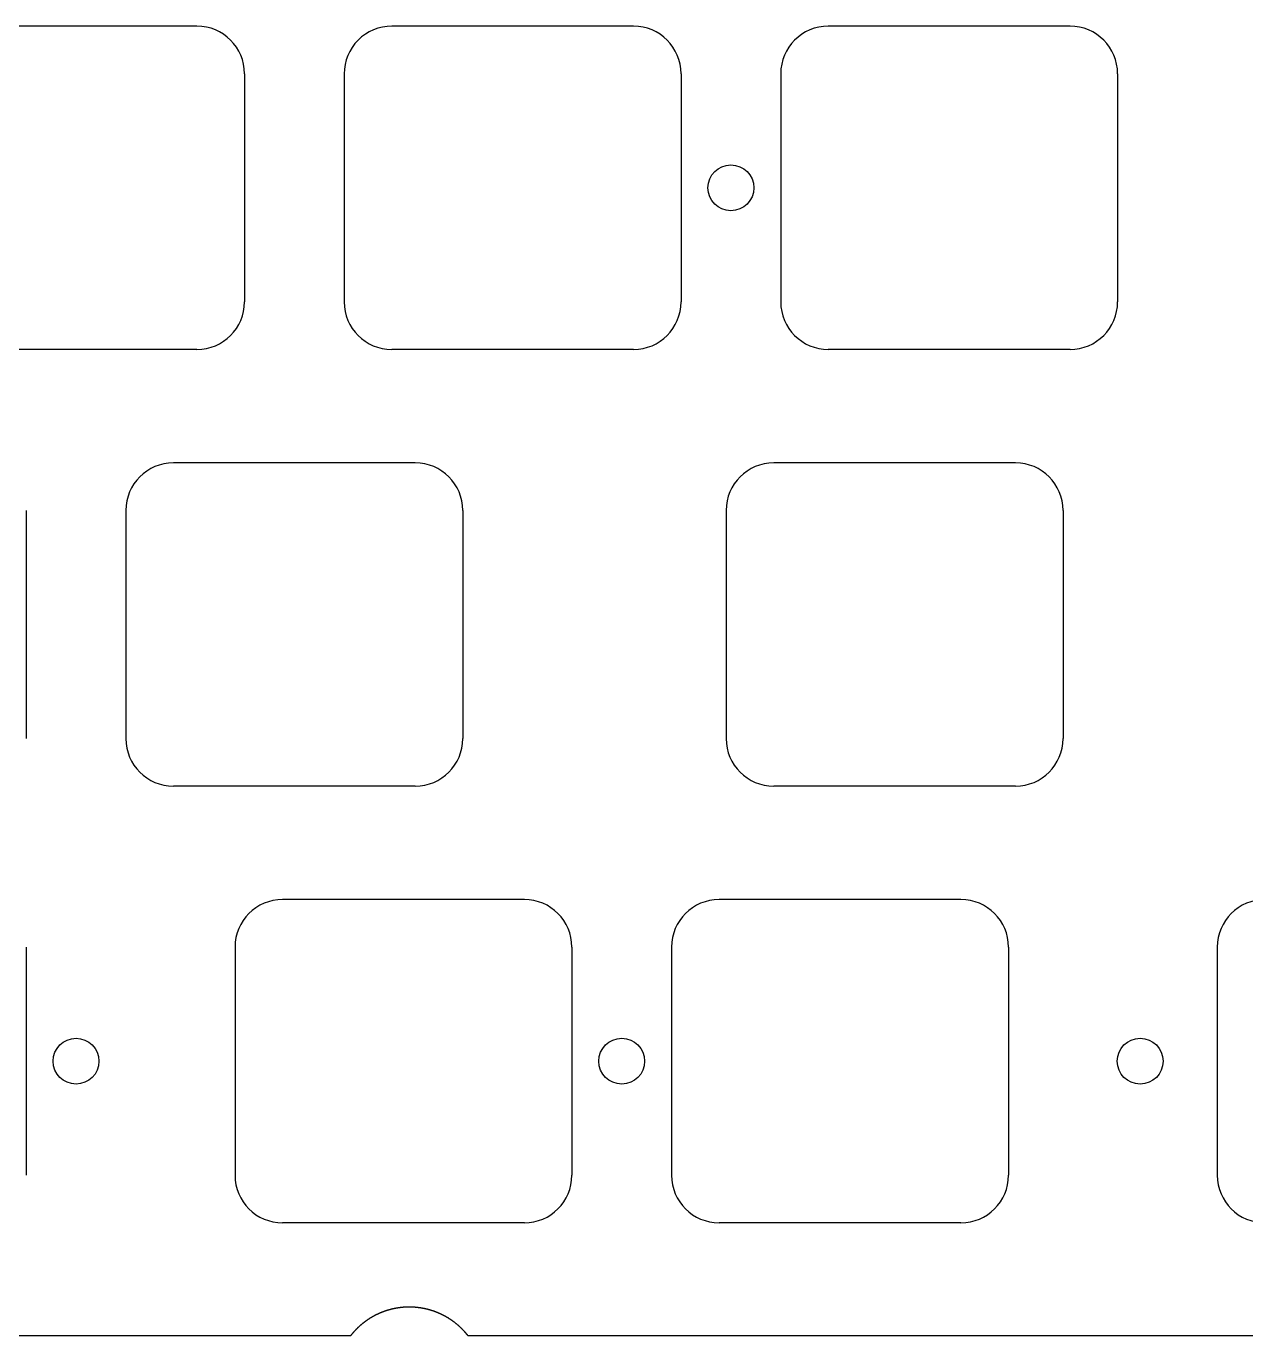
# Model space of a CAD drawing. Header units: millimetres. Extents: x -11 to 340, y -118 to 18.
# Drawn here: x 202.6 to 255.8, y -112 to -54.9 of the extents above; entities that cross this region are included whole.
import ezdxf

# ---------------------------------------------------------------- set-up
doc = ezdxf.new("R2010")
doc.units = ezdxf.units.MM
doc.header["$MEASUREMENT"] = 0
doc.layers.add('BLACK', color=7, linetype='CONTINUOUS')

msp = doc.modelspace()

# ---------------------------------------------------------------- linework, layer by layer
at = {"layer": 'BLACK', "linetype": 'Continuous'}
for p, q in [((210.0625, -54.8625), (199.512501, -54.8625)), ((218.562501, -54.862502), (218.562501, -54.8625)), ((229.1125, -54.8625), (218.562501, -54.8625)), ((248.1625, -54.8625), (237.612499, -54.8625)), ((212.137501, -56.9375), (212.137501, -66.8875)), ((216.487501, -56.9375), (216.487501, -66.8875)), ((231.187501, -56.9375), (231.187501, -66.8875)), ((235.5375, -56.9375), (235.5375, -66.887501)), ((250.2375, -56.9375), (250.2375, -66.8875)), ((210.062501, -68.9625), (199.5125, -68.9625)), ((210.062501, -68.962501), (210.062501, -68.9625)), ((229.112501, -68.9625), (218.5625, -68.9625)), ((229.112501, -68.962501), (229.112501, -68.9625)), ((248.1625, -68.9625), (237.6125, -68.9625)), ((219.5875, -73.9125), (209.0375, -73.9125)), ((245.78125, -73.9125), (235.231249, -73.9125)), ((202.6125, -75.9875), (202.6125, -85.9375)), ((202.612502, -75.9875), (202.6125, -75.9875)), ((206.9625, -75.9875), (206.9625, -85.9375)), ((221.6625, -75.9875), (221.6625, -85.9375)), ((221.662502, -75.9875), (221.6625, -75.9875)), ((233.15625, -75.9875), (233.15625, -85.937501)), ((247.85625, -75.9875), (247.85625, -85.9375)), ((219.5875, -88.0125), (209.0375, -88.0125)), ((245.78125, -88.0125), (235.23125, -88.0125)), ((224.35, -92.9625), (213.799999, -92.9625)), ((243.4, -92.9625), (232.849999, -92.9625)), ((202.6125, -95.0375), (202.6125, -104.9875)), ((211.725, -95.0375), (211.725, -104.987501)), ((226.425, -95.0375), (226.425, -104.9875)), ((230.775, -95.0375), (230.775, -104.987501)), ((245.475, -95.0375), (245.475, -104.9875)), ((254.5875, -95.0375), (254.5875, -104.987501)), ((224.35, -107.0625), (213.8, -107.0625)), ((243.4, -107.0625), (232.85, -107.0625)), ((218.557766, -110.832187), (218.549954, -110.834103)), ((218.565581, -110.830292), (218.557766, -110.832187)), ((218.573403, -110.828416), (218.565581, -110.830292)), ((218.581228, -110.826559), (218.573403, -110.828416)), ((218.58906, -110.824721), (218.581228, -110.826559)), ((218.596895, -110.822903), (218.58906, -110.824721)), ((218.604737, -110.821104), (218.596895, -110.822903)), ((218.612582, -110.819325), (218.604737, -110.821104)), ((218.620433, -110.817565), (218.612582, -110.819325)), ((218.628287, -110.815825), (218.620433, -110.817565)), ((218.636148, -110.814104), (218.628287, -110.815825)), ((218.644011, -110.812403), (218.636148, -110.814104)), ((218.651881, -110.81072), (218.644011, -110.812403)), ((218.659754, -110.809058), (218.651881, -110.81072)), ((218.667633, -110.807415), (218.659754, -110.809058)), ((218.675515, -110.805792), (218.667633, -110.807415)), ((218.683403, -110.804187), (218.675515, -110.805792)), ((218.691293, -110.802603), (218.683403, -110.804187)), ((218.69919, -110.801038), (218.691293, -110.802603)), ((218.707089, -110.799493), (218.69919, -110.801038)), ((218.714994, -110.797967), (218.707089, -110.799493)), ((218.722902, -110.796461), (218.714994, -110.797967)), ((218.730815, -110.794974), (218.722902, -110.796461)), ((218.738731, -110.793507), (218.730815, -110.794974)), ((218.746653, -110.792059), (218.738731, -110.793507)), ((218.754577, -110.790632), (218.746653, -110.792059)), ((218.762506, -110.789223), (218.754577, -110.790632)), ((218.770438, -110.787835), (218.762506, -110.789223)), ((218.778375, -110.786466), (218.770438, -110.787835)), ((218.786315, -110.785117), (218.778375, -110.786466)), ((218.794259, -110.783787), (218.786315, -110.785117)), ((218.802206, -110.782477), (218.794259, -110.783787)), ((218.810158, -110.781186), (218.802206, -110.782477)), ((218.818113, -110.779916), (218.810158, -110.781186)), ((218.826072, -110.778665), (218.818113, -110.779916)), ((218.834033, -110.777434), (218.826072, -110.778665)), ((218.841999, -110.776222), (218.834033, -110.777434)), ((218.849968, -110.77503), (218.841999, -110.776222)), ((218.857941, -110.773858), (218.849968, -110.77503)), ((218.865916, -110.772706), (218.857941, -110.773858)), ((218.873895, -110.771573), (218.865916, -110.772706)), ((218.881877, -110.77046), (218.873895, -110.771573)), ((218.889863, -110.769367), (218.881877, -110.77046)), ((218.89785, -110.768294), (218.889863, -110.769367)), ((218.905843, -110.76724), (218.89785, -110.768294)), ((218.913837, -110.766207), (218.905843, -110.76724)), ((218.921835, -110.765193), (218.913837, -110.766207)), ((218.929834, -110.764198), (218.921835, -110.765193)), ((218.937838, -110.763224), (218.929834, -110.764198)), ((218.945844, -110.762269), (218.937838, -110.763224)), ((218.953854, -110.761335), (218.945844, -110.762269)), ((218.961865, -110.76042), (218.953854, -110.761335)), ((218.96988, -110.759525), (218.961865, -110.76042)), ((218.977896, -110.758649), (218.96988, -110.759525)), ((218.985916, -110.757794), (218.977896, -110.758649)), ((218.993937, -110.756958), (218.985916, -110.757794)), ((219.001962, -110.756143), (218.993937, -110.756958)), ((219.009989, -110.755347), (219.001962, -110.756143)), ((219.018019, -110.754571), (219.009989, -110.755347)), ((219.02605, -110.753815), (219.018019, -110.754571)), ((219.034084, -110.753078), (219.02605, -110.753815)), ((219.04212, -110.752362), (219.034084, -110.753078)), ((219.050159, -110.751666), (219.04212, -110.752362)), ((219.058198, -110.750989), (219.050159, -110.751666)), ((219.066241, -110.750333), (219.058198, -110.750989)), ((219.074285, -110.749696), (219.066241, -110.750333)), ((219.082332, -110.749079), (219.074285, -110.749696)), ((219.09038, -110.748482), (219.082332, -110.749079)), ((219.098431, -110.747905), (219.09038, -110.748482)), ((219.106482, -110.747348), (219.098431, -110.747905)), ((219.114536, -110.746811), (219.106482, -110.747348)), ((219.122591, -110.746294), (219.114536, -110.746811)), ((219.130649, -110.745797), (219.122591, -110.746294)), ((219.138707, -110.745319), (219.130649, -110.745797)), ((219.146767, -110.744862), (219.138707, -110.745319)), ((219.154828, -110.744425), (219.146767, -110.744862)), ((219.162892, -110.744007), (219.154828, -110.744425)), ((219.170956, -110.74361), (219.162892, -110.744007)), ((219.179022, -110.743232), (219.170956, -110.74361)), ((219.187089, -110.742875), (219.179022, -110.743232)), ((219.195157, -110.742537), (219.187089, -110.742875)), ((219.203226, -110.74222), (219.195157, -110.742537)), ((219.211297, -110.741922), (219.203226, -110.74222)), ((219.219368, -110.741644), (219.211297, -110.741922)), ((219.227441, -110.741387), (219.219368, -110.741644)), ((219.235514, -110.741149), (219.227441, -110.741387)), ((219.243589, -110.740931), (219.235514, -110.741149)), ((219.251664, -110.740734), (219.243589, -110.740931)), ((219.259741, -110.740556), (219.251664, -110.740734)), ((219.267817, -110.740398), (219.259741, -110.740556)), ((219.275895, -110.740261), (219.267817, -110.740398)), ((219.283972, -110.740143), (219.275895, -110.740261)), ((219.292051, -110.740045), (219.283972, -110.740143)), ((219.30013, -110.739968), (219.292051, -110.740045)), ((219.30821, -110.73991), (219.30013, -110.739968)), ((219.31629, -110.739872), (219.30821, -110.73991)), ((219.324371, -110.739854), (219.31629, -110.739872)), ((219.332451, -110.739857), (219.324371, -110.739854)), ((219.340532, -110.739879), (219.332451, -110.739857)), ((219.348613, -110.739921), (219.340532, -110.739879)), ((219.356695, -110.739984), (219.348613, -110.739921)), ((219.364776, -110.740066), (219.356695, -110.739984)), ((219.372857, -110.740168), (219.364776, -110.740066)), ((219.380938, -110.740291), (219.372857, -110.740168)), ((219.38902, -110.740433), (219.380938, -110.740291)), ((219.397101, -110.740595), (219.38902, -110.740433)), ((219.405182, -110.740778), (219.397101, -110.740595)), ((219.413262, -110.74098), (219.405182, -110.740778)), ((219.421343, -110.741202), (219.413262, -110.74098)), ((219.429423, -110.741445), (219.421343, -110.741202)), ((219.437503, -110.741707), (219.429423, -110.741445)), ((219.445582, -110.741989), (219.437503, -110.741707)), ((219.453661, -110.742292), (219.445582, -110.741989)), ((219.461738, -110.742614), (219.453661, -110.742292)), ((219.469816, -110.742956), (219.461738, -110.742614)), ((219.477892, -110.743319), (219.469816, -110.742956)), ((219.485969, -110.743701), (219.477892, -110.743319)), ((219.494044, -110.744103), (219.485969, -110.743701)), ((219.502118, -110.744526), (219.494044, -110.744103)), ((219.510191, -110.744968), (219.502118, -110.744526)), ((219.518264, -110.74543), (219.510191, -110.744968)), ((219.526335, -110.745912), (219.518264, -110.74543)), ((219.534406, -110.746415), (219.526335, -110.745912)), ((219.542475, -110.746937), (219.534406, -110.746415)), ((219.550543, -110.747479), (219.542475, -110.746937)), ((219.55861, -110.748041), (219.550543, -110.747479)), ((219.566675, -110.748623), (219.55861, -110.748041)), ((219.574739, -110.749225), (219.566675, -110.748623)), ((219.582802, -110.749847), (219.574739, -110.749225)), ((219.590863, -110.750489), (219.582802, -110.749847)), ((219.598923, -110.751151), (219.590863, -110.750489)), ((219.606981, -110.751833), (219.598923, -110.751151)), ((219.615038, -110.752534), (219.606981, -110.751833)), ((219.623093, -110.753256), (219.615038, -110.752534)), ((219.631146, -110.753998), (219.623093, -110.753256)), ((219.639197, -110.754759), (219.631146, -110.753998)), ((219.647247, -110.75554), (219.639197, -110.754759)), ((219.655294, -110.756342), (219.647247, -110.75554)), ((219.66334, -110.757163), (219.655294, -110.756342)), ((219.671384, -110.758004), (219.66334, -110.757163)), ((219.679425, -110.758865), (219.671384, -110.758004)), ((219.687465, -110.759746), (219.679425, -110.758865)), ((219.695502, -110.760647), (219.687465, -110.759746)), ((219.703537, -110.761568), (219.695502, -110.760647)), ((219.711569, -110.762508), (219.703537, -110.761568)), ((219.7196, -110.763469), (219.711569, -110.762508)), ((219.735653, -110.765449), (219.7196, -110.763469)), ((219.751696, -110.767509), (219.735653, -110.765449)), ((219.767729, -110.769648), (219.751696, -110.767509)), ((219.783751, -110.771866), (219.767729, -110.769648)), ((219.799762, -110.774163), (219.783751, -110.771866)), ((219.81576, -110.77654), (219.799762, -110.774163)), ((219.831746, -110.778995), (219.81576, -110.77654)), ((219.84772, -110.78153), (219.831746, -110.778995)), ((219.86368, -110.784144), (219.84772, -110.78153)), ((219.879627, -110.786836), (219.86368, -110.784144)), ((219.89556, -110.789607), (219.879627, -110.786836)), ((219.911478, -110.792457), (219.89556, -110.789607)), ((219.927382, -110.795385), (219.911478, -110.792457)), ((219.94327, -110.798392), (219.927382, -110.795385)), ((219.959142, -110.801477), (219.94327, -110.798392)), ((219.974998, -110.804641), (219.959142, -110.801477)), ((219.990838, -110.807883), (219.974998, -110.804641)), ((220.00666, -110.811203), (219.990838, -110.807883)), ((220.022465, -110.814601), (220.00666, -110.811203)), ((220.038252, -110.818077), (220.022465, -110.814601)), ((220.05402, -110.821631), (220.038252, -110.818077)), ((220.06977, -110.825262), (220.05402, -110.821631)), ((220.085501, -110.828972), (220.06977, -110.825262)), ((220.101211, -110.832758), (220.085501, -110.828972)), ((217.366139, -111.400248), (217.359659, -111.405176)), ((217.372631, -111.395335), (217.366139, -111.400248)), ((217.379131, -111.390442), (217.372631, -111.395335)), ((217.385644, -111.385564), (217.379131, -111.390442)), ((217.392165, -111.380705), (217.385644, -111.385564)), ((217.398698, -111.375861), (217.392165, -111.380705)), ((217.405239, -111.371037), (217.398698, -111.375861)), ((217.411793, -111.366228), (217.405239, -111.371037)), ((217.418355, -111.361438), (217.411793, -111.366228)), ((217.424929, -111.356664), (217.418355, -111.361438)), ((217.431512, -111.351908), (217.424929, -111.356664)), ((217.438106, -111.347169), (217.431512, -111.351908)), ((217.444709, -111.342448), (217.438106, -111.347169)), ((217.451324, -111.337744), (217.444709, -111.342448)), ((217.457947, -111.333058), (217.451324, -111.337744)), ((217.464582, -111.328388), (217.457947, -111.333058)), ((217.471225, -111.323736), (217.464582, -111.328388)), ((217.47788, -111.319101), (217.471225, -111.323736)), ((217.484543, -111.314485), (217.47788, -111.319101)), ((217.491218, -111.309885), (217.484543, -111.314485)), ((217.497901, -111.305303), (217.491218, -111.309885)), ((217.504596, -111.300738), (217.497901, -111.305303)), ((217.511299, -111.296191), (217.504596, -111.300738)), ((217.518014, -111.291661), (217.511299, -111.296191)), ((217.524736, -111.287149), (217.518014, -111.291661)), ((217.531471, -111.282654), (217.524736, -111.287149)), ((217.538213, -111.278177), (217.531471, -111.282654)), ((217.544967, -111.273717), (217.538213, -111.278177)), ((217.551729, -111.269275), (217.544967, -111.273717)), ((217.558502, -111.26485), (217.551729, -111.269275)), ((217.565283, -111.260444), (217.558502, -111.26485)), ((217.572076, -111.256054), (217.565283, -111.260444)), ((217.578877, -111.251682), (217.572076, -111.256054)), ((217.585689, -111.247327), (217.578877, -111.251682)), ((217.592508, -111.242991), (217.585689, -111.247327)), ((217.59934, -111.238672), (217.592508, -111.242991)), ((217.606179, -111.234371), (217.59934, -111.238672)), ((217.613029, -111.230086), (217.606179, -111.234371)), ((217.619887, -111.225821), (217.613029, -111.230086)), ((217.626756, -111.221572), (217.619887, -111.225821)), ((217.633633, -111.217342), (217.626756, -111.221572)), ((217.640522, -111.213128), (217.633633, -111.217342)), ((217.647417, -111.208933), (217.640522, -111.213128)), ((217.654324, -111.204755), (217.647417, -111.208933)), ((217.661239, -111.200596), (217.654324, -111.204755)), ((217.668164, -111.196453), (217.661239, -111.200596)), ((217.675097, -111.192329), (217.668164, -111.196453)), ((217.682042, -111.188222), (217.675097, -111.192329)), ((217.688993, -111.184133), (217.682042, -111.188222)), ((217.695956, -111.180062), (217.688993, -111.184133)), ((217.702926, -111.176009), (217.695956, -111.180062)), ((217.709907, -111.171973), (217.702926, -111.176009)), ((217.716895, -111.167956), (217.709907, -111.171973)), ((217.723894, -111.163956), (217.716895, -111.167956)), ((217.730901, -111.159974), (217.723894, -111.163956)), ((217.737918, -111.15601), (217.730901, -111.159974)), ((217.744942, -111.152064), (217.737918, -111.15601)), ((217.751978, -111.148135), (217.744942, -111.152064)), ((217.75902, -111.144226), (217.751978, -111.148135)), ((217.766074, -111.140333), (217.75902, -111.144226)), ((217.773134, -111.136459), (217.766074, -111.140333)), ((217.780205, -111.132602), (217.773134, -111.136459)), ((217.787283, -111.128764), (217.780205, -111.132602)), ((217.794372, -111.124943), (217.787283, -111.128764)), ((217.801467, -111.121141), (217.794372, -111.124943)), ((217.808574, -111.117356), (217.801467, -111.121141)), ((217.815687, -111.11359), (217.808574, -111.117356)), ((217.822811, -111.10984), (217.815687, -111.11359)), ((217.829941, -111.106111), (217.822811, -111.10984)), ((217.837082, -111.102398), (217.829941, -111.106111)), ((217.84423, -111.098704), (217.837082, -111.102398)), ((217.851388, -111.095027), (217.84423, -111.098704)), ((217.858553, -111.09137), (217.851388, -111.095027)), ((217.865729, -111.087729), (217.858553, -111.09137)), ((217.87291, -111.084108), (217.865729, -111.087729)), ((217.880103, -111.080503), (217.87291, -111.084108)), ((217.887301, -111.076918), (217.880103, -111.080503)), ((217.894511, -111.07335), (217.887301, -111.076918)), ((217.901726, -111.069802), (217.894511, -111.07335)), ((217.908952, -111.06627), (217.901726, -111.069802)), ((217.916184, -111.062758), (217.908952, -111.06627)), ((217.923427, -111.059263), (217.916184, -111.062758)), ((217.930676, -111.055787), (217.923427, -111.059263)), ((217.937935, -111.052328), (217.930676, -111.055787)), ((217.9452, -111.048889), (217.937935, -111.052328)), ((217.952475, -111.045467), (217.9452, -111.048889)), ((217.959757, -111.042064), (217.952475, -111.045467)), ((217.967048, -111.038679), (217.959757, -111.042064)), ((217.974346, -111.035313), (217.967048, -111.038679)), ((217.981653, -111.031964), (217.974346, -111.035313)), ((217.988967, -111.028634), (217.981653, -111.031964)), ((217.996291, -111.025322), (217.988967, -111.028634)), ((218.00362, -111.022029), (217.996291, -111.025322)), ((218.01096, -111.018754), (218.00362, -111.022029)), ((218.018305, -111.015498), (218.01096, -111.018754)), ((218.02566, -111.01226), (218.018305, -111.015498)), ((218.033021, -111.009041), (218.02566, -111.01226)), ((218.040392, -111.005839), (218.033021, -111.009041)), ((218.047768, -111.002657), (218.040392, -111.005839)), ((218.055154, -110.999492), (218.047768, -111.002657)), ((218.062546, -110.996347), (218.055154, -110.999492)), ((218.069947, -110.993219), (218.062546, -110.996347)), ((218.077354, -110.990111), (218.069947, -110.993219)), ((218.084771, -110.987021), (218.077354, -110.990111)), ((218.092193, -110.983949), (218.084771, -110.987021)), ((218.099624, -110.980896), (218.092193, -110.983949)), ((218.107061, -110.977862), (218.099624, -110.980896)), ((218.114508, -110.974846), (218.107061, -110.977862)), ((218.121959, -110.971849), (218.114508, -110.974846)), ((218.129421, -110.96887), (218.121959, -110.971849)), ((218.136887, -110.96591), (218.129421, -110.96887)), ((218.144363, -110.962968), (218.136887, -110.96591)), ((218.151844, -110.960046), (218.144363, -110.962968)), ((218.159334, -110.957141), (218.151844, -110.960046)), ((218.166829, -110.954256), (218.159334, -110.957141)), ((218.174334, -110.951389), (218.166829, -110.954256)), ((218.181844, -110.948542), (218.174334, -110.951389)), ((218.189362, -110.945712), (218.181844, -110.948542)), ((218.196886, -110.942902), (218.189362, -110.945712)), ((218.204419, -110.94011), (218.196886, -110.942902)), ((218.211956, -110.937337), (218.204419, -110.94011)), ((218.219503, -110.934582), (218.211956, -110.937337)), ((218.227054, -110.931847), (218.219503, -110.934582)), ((218.234615, -110.92913), (218.227054, -110.931847)), ((218.24218, -110.926433), (218.234615, -110.92913)), ((218.249754, -110.923753), (218.24218, -110.926433)), ((218.257332, -110.921094), (218.249754, -110.923753)), ((218.264919, -110.918452), (218.257332, -110.921094)), ((218.272511, -110.91583), (218.264919, -110.918452)), ((218.280112, -110.913226), (218.272511, -110.91583)), ((218.287717, -110.910642), (218.280112, -110.913226)), ((218.295331, -110.908076), (218.287717, -110.910642)), ((218.302949, -110.905529), (218.295331, -110.908076)), ((218.310576, -110.903001), (218.302949, -110.905529)), ((218.318207, -110.900492), (218.310576, -110.903001)), ((218.325846, -110.898002), (218.318207, -110.900492)), ((218.33349, -110.895531), (218.325846, -110.898002)), ((218.341142, -110.893079), (218.33349, -110.895531)), ((218.348798, -110.890646), (218.341142, -110.893079)), ((218.356463, -110.888232), (218.348798, -110.890646)), ((218.364131, -110.885838), (218.356463, -110.888232)), ((218.371808, -110.883461), (218.364131, -110.885838)), ((218.379489, -110.881105), (218.371808, -110.883461)), ((218.387178, -110.878767), (218.379489, -110.881105)), ((218.394871, -110.876449), (218.387178, -110.878767)), ((218.402573, -110.874149), (218.394871, -110.876449)), ((218.410278, -110.871869), (218.402573, -110.874149)), ((218.41799, -110.869607), (218.410278, -110.871869)), ((218.425707, -110.867365), (218.41799, -110.869607)), ((218.433432, -110.865142), (218.425707, -110.867365)), ((218.44116, -110.862938), (218.433432, -110.865142)), ((218.448896, -110.860753), (218.44116, -110.862938)), ((218.456636, -110.858588), (218.448896, -110.860753)), ((218.464383, -110.856441), (218.456636, -110.858588)), ((218.472134, -110.854315), (218.464383, -110.856441)), ((218.479893, -110.852206), (218.472134, -110.854315)), ((218.487655, -110.850118), (218.479893, -110.852206)), ((218.495425, -110.848048), (218.487655, -110.850118)), ((218.503198, -110.845998), (218.495425, -110.848048)), ((218.510978, -110.843967), (218.503198, -110.845998)), ((218.518762, -110.841956), (218.510978, -110.843967)), ((218.526553, -110.839963), (218.518762, -110.841956)), ((218.534348, -110.837991), (218.526553, -110.839963)), ((218.542149, -110.836037), (218.534348, -110.837991)), ((218.549954, -110.834103), (218.542149, -110.836037)), ((220.116902, -110.836623), (220.101211, -110.832758)), ((220.132573, -110.840564), (220.116902, -110.836623)), ((220.148222, -110.844583), (220.132573, -110.840564)), ((220.16385, -110.848679), (220.148222, -110.844583)), ((220.179456, -110.852852), (220.16385, -110.848679)), ((220.19504, -110.857102), (220.179456, -110.852852)), ((220.210602, -110.861428), (220.19504, -110.857102)), ((220.226141, -110.865831), (220.210602, -110.861428)), ((220.241656, -110.870311), (220.226141, -110.865831)), ((220.257147, -110.874867), (220.241656, -110.870311)), ((220.272614, -110.879499), (220.257147, -110.874867)), ((220.288057, -110.884207), (220.272614, -110.879499)), ((220.303474, -110.888992), (220.288057, -110.884207)), ((220.318866, -110.893852), (220.303474, -110.888992)), ((220.334233, -110.898788), (220.318866, -110.893852)), ((220.349573, -110.903799), (220.334233, -110.898788)), ((220.364886, -110.908886), (220.349573, -110.903799)), ((220.380172, -110.914048), (220.364886, -110.908886)), ((220.395431, -110.919285), (220.380172, -110.914048)), ((220.410662, -110.924598), (220.395431, -110.919285)), ((220.425865, -110.929985), (220.410662, -110.924598)), ((220.44104, -110.935447), (220.425865, -110.929985)), ((220.456185, -110.940983), (220.44104, -110.935447)), ((220.471301, -110.946594), (220.456185, -110.940983)), ((220.486388, -110.952279), (220.471301, -110.946594)), ((220.501444, -110.958038), (220.486388, -110.952279)), ((220.51647, -110.963872), (220.501444, -110.958038)), ((220.531464, -110.969779), (220.51647, -110.963872)), ((220.546428, -110.975759), (220.531464, -110.969779)), ((220.56136, -110.981813), (220.546428, -110.975759)), ((220.576261, -110.987941), (220.56136, -110.981813)), ((220.591128, -110.994142), (220.576261, -110.987941)), ((220.605964, -111.000415), (220.591128, -110.994142)), ((220.620766, -111.006762), (220.605964, -111.000415)), ((220.635534, -111.013181), (220.620766, -111.006762)), ((220.650269, -111.019673), (220.635534, -111.013181)), ((220.66497, -111.026237), (220.650269, -111.019673)), ((220.679637, -111.032873), (220.66497, -111.026237)), ((220.694269, -111.039581), (220.679637, -111.032873)), ((220.708865, -111.046362), (220.694269, -111.039581)), ((220.723426, -111.053213), (220.708865, -111.046362)), ((220.737951, -111.060137), (220.723426, -111.053213)), ((220.75244, -111.067131), (220.737951, -111.060137)), ((220.766893, -111.074197), (220.75244, -111.067131)), ((220.781309, -111.081334), (220.766893, -111.074197)), ((220.795687, -111.088542), (220.781309, -111.081334)), ((220.810029, -111.09582), (220.795687, -111.088542)), ((220.824332, -111.103169), (220.810029, -111.09582)), ((220.838597, -111.110588), (220.824332, -111.103169)), ((220.852824, -111.118077), (220.838597, -111.110588)), ((220.867012, -111.125637), (220.852824, -111.118077)), ((220.881161, -111.133266), (220.867012, -111.125637)), ((220.89527, -111.140964), (220.881161, -111.133266)), ((220.90934, -111.148732), (220.89527, -111.140964)), ((220.92337, -111.15657), (220.90934, -111.148732)), ((220.937359, -111.164476), (220.92337, -111.15657)), ((220.951308, -111.172451), (220.937359, -111.164476)), ((220.965216, -111.180495), (220.951308, -111.172451)), ((220.979083, -111.188608), (220.965216, -111.180495)), ((220.992908, -111.196788), (220.979083, -111.188608)), ((221.006692, -111.205037), (220.992908, -111.196788)), ((221.020433, -111.213354), (221.006692, -111.205037)), ((221.034132, -111.221739), (221.020433, -111.213354)), ((221.047789, -111.230192), (221.034132, -111.221739)), ((221.061402, -111.238712), (221.047789, -111.230192)), ((221.074973, -111.247299), (221.061402, -111.238712)), ((221.088499, -111.255953), (221.074973, -111.247299)), ((221.101982, -111.264674), (221.088499, -111.255953)), ((221.115421, -111.273462), (221.101982, -111.264674)), ((221.128816, -111.282317), (221.115421, -111.273462)), ((221.142166, -111.291238), (221.128816, -111.282317)), ((221.155472, -111.300225), (221.142166, -111.291238)), ((221.168732, -111.309278), (221.155472, -111.300225)), ((221.181947, -111.318397), (221.168732, -111.309278)), ((221.195116, -111.327582), (221.181947, -111.318397)), ((221.208239, -111.336832), (221.195116, -111.327582)), ((221.221317, -111.346147), (221.208239, -111.336832)), ((221.234348, -111.355528), (221.221317, -111.346147)), ((221.247332, -111.364974), (221.234348, -111.355528)), ((221.26027, -111.374484), (221.247332, -111.364974)), ((221.27316, -111.384059), (221.26027, -111.374484)), ((221.286003, -111.393699), (221.27316, -111.384059)), ((221.298799, -111.403402), (221.286003, -111.393699)), ((221.311546, -111.41317), (221.298799, -111.403402)), ((216.783834, -111.969883), (216.77883, -111.976205)), ((216.788853, -111.963573), (216.783834, -111.969883)), ((216.793888, -111.957275), (216.788853, -111.963573)), ((216.798939, -111.95099), (216.793888, -111.957275)), ((216.804005, -111.944718), (216.798939, -111.95099)), ((216.809087, -111.938458), (216.804005, -111.944718)), ((216.814185, -111.932212), (216.809087, -111.938458)), ((216.819298, -111.925977), (216.814185, -111.932212)), ((216.824426, -111.919756), (216.819298, -111.925977)), ((216.829569, -111.913546), (216.824426, -111.919756)), ((216.834728, -111.907351), (216.829569, -111.913546)), ((216.839903, -111.901167), (216.834728, -111.907351)), ((216.845092, -111.894997), (216.839903, -111.901167)), ((216.850298, -111.888839), (216.845092, -111.894997)), ((216.855518, -111.882695), (216.850298, -111.888839)), ((216.860753, -111.876563), (216.855518, -111.882695)), ((216.866004, -111.870445), (216.860753, -111.876563)), ((216.87127, -111.864339), (216.866004, -111.870445)), ((216.87655, -111.858247), (216.87127, -111.864339)), ((216.881847, -111.852167), (216.87655, -111.858247)), ((216.887158, -111.846101), (216.881847, -111.852167)), ((216.892484, -111.840048), (216.887158, -111.846101)), ((216.897825, -111.834009), (216.892484, -111.840048)), ((216.903181, -111.827982), (216.897825, -111.834009)), ((216.908552, -111.821969), (216.903181, -111.827982)), ((216.913938, -111.815969), (216.908552, -111.821969)), ((216.919338, -111.809983), (216.913938, -111.815969)), ((216.924754, -111.80401), (216.919338, -111.809983)), ((216.930184, -111.798051), (216.924754, -111.80401)), ((216.935629, -111.792104), (216.930184, -111.798051)), ((216.941089, -111.786172), (216.935629, -111.792104)), ((216.946564, -111.780253), (216.941089, -111.786172)), ((216.952053, -111.774348), (216.946564, -111.780253)), ((216.957557, -111.768456), (216.952053, -111.774348)), ((216.963075, -111.762578), (216.957557, -111.768456)), ((216.968608, -111.756714), (216.963075, -111.762578)), ((216.974155, -111.750864), (216.968608, -111.756714)), ((216.979717, -111.745027), (216.974155, -111.750864)), ((216.985294, -111.739204), (216.979717, -111.745027)), ((216.990885, -111.733395), (216.985294, -111.739204)), ((216.99649, -111.7276), (216.990885, -111.733395)), ((217.002109, -111.721819), (216.99649, -111.7276)), ((217.007743, -111.716052), (217.002109, -111.721819)), ((217.013391, -111.710298), (217.007743, -111.716052)), ((217.019054, -111.704559), (217.013391, -111.710298)), ((217.024731, -111.698834), (217.019054, -111.704559)), ((217.030421, -111.693123), (217.024731, -111.698834)), ((217.041845, -111.681744), (217.030421, -111.693123)), ((217.053326, -111.670421), (217.041845, -111.681744)), ((217.064862, -111.659155), (217.053326, -111.670421)), ((217.076454, -111.647947), (217.064862, -111.659155)), ((217.088101, -111.636797), (217.076454, -111.647947)), ((217.099804, -111.625704), (217.088101, -111.636797)), ((217.111561, -111.61467), (217.099804, -111.625704)), ((217.123373, -111.603694), (217.111561, -111.61467)), ((217.135239, -111.592777), (217.123373, -111.603694)), ((217.14716, -111.581919), (217.135239, -111.592777)), ((217.159133, -111.571121), (217.14716, -111.581919)), ((217.171161, -111.560382), (217.159133, -111.571121)), ((217.183241, -111.549703), (217.171161, -111.560382)), ((217.195374, -111.539083), (217.183241, -111.549703)), ((217.20756, -111.528525), (217.195374, -111.539083)), ((217.219798, -111.518027), (217.20756, -111.528525)), ((217.232087, -111.507589), (217.219798, -111.518027)), ((217.244429, -111.497213), (217.232087, -111.507589)), ((217.256821, -111.486898), (217.244429, -111.497213)), ((217.269265, -111.476645), (217.256821, -111.486898)), ((217.281759, -111.466454), (217.269265, -111.476645)), ((217.294304, -111.456325), (217.281759, -111.466454)), ((217.306899, -111.446258), (217.294304, -111.456325)), ((217.319543, -111.436254), (217.306899, -111.446258)), ((217.332237, -111.426313), (217.319543, -111.436254)), ((217.340279, -111.420067), (217.332237, -111.426313)), ((217.346729, -111.415086), (217.340279, -111.420067)), ((217.353188, -111.410123), (217.346729, -111.415086)), ((217.359659, -111.405176), (217.353188, -111.410123)), ((221.324246, -111.423002), (221.311546, -111.41317)), ((221.336897, -111.432897), (221.324246, -111.423002)), ((221.3495, -111.442856), (221.336897, -111.432897)), ((221.362054, -111.452879), (221.3495, -111.442856)), ((221.37456, -111.462965), (221.362054, -111.452879)), ((221.387016, -111.473113), (221.37456, -111.462965)), ((221.399422, -111.483325), (221.387016, -111.473113)), ((221.411779, -111.493599), (221.399422, -111.483325)), ((221.424087, -111.503936), (221.411779, -111.493599)), ((221.436344, -111.514336), (221.424087, -111.503936)), ((221.448551, -111.524797), (221.436344, -111.514336)), ((221.460707, -111.535321), (221.448551, -111.524797)), ((221.472813, -111.545906), (221.460707, -111.535321)), ((221.484868, -111.556554), (221.472813, -111.545906)), ((221.496872, -111.567262), (221.484868, -111.556554)), ((221.508825, -111.578033), (221.496872, -111.567262)), ((221.520726, -111.588864), (221.508825, -111.578033)), ((221.532575, -111.599757), (221.520726, -111.588864)), ((221.544373, -111.61071), (221.532575, -111.599757)), ((221.556118, -111.621724), (221.544373, -111.61071)), ((221.567812, -111.632799), (221.556118, -111.621724)), ((221.579453, -111.643935), (221.567812, -111.632799)), ((221.591041, -111.65513), (221.579453, -111.643935)), ((221.602576, -111.666386), (221.591041, -111.65513)), ((221.614059, -111.677702), (221.602576, -111.666386)), ((221.625488, -111.689077), (221.614059, -111.677702)), ((221.636864, -111.700513), (221.625488, -111.689077)), ((221.648186, -111.712008), (221.636864, -111.700513)), ((221.659454, -111.723562), (221.648186, -111.712008)), ((221.670669, -111.735175), (221.659454, -111.723562)), ((221.681829, -111.746848), (221.670669, -111.735175)), ((221.692936, -111.75858), (221.681829, -111.746848)), ((221.703988, -111.77037), (221.692936, -111.75858)), ((221.714985, -111.782219), (221.703988, -111.77037)), ((221.725927, -111.794127), (221.714985, -111.782219)), ((221.736815, -111.806093), (221.725927, -111.794127)), ((221.747647, -111.818117), (221.736815, -111.806093)), ((221.758424, -111.8302), (221.747647, -111.818117)), ((221.769146, -111.84234), (221.758424, -111.8302)), ((221.779812, -111.854538), (221.769146, -111.84234)), ((221.790423, -111.866794), (221.779812, -111.854538)), ((221.800977, -111.879108), (221.790423, -111.866794)), ((221.811476, -111.891479), (221.800977, -111.879108)), ((221.821918, -111.903907), (221.811476, -111.891479)), ((221.832303, -111.916393), (221.821918, -111.903907)), ((221.842633, -111.928935), (221.832303, -111.916393)), ((221.852905, -111.941535), (221.842633, -111.928935)), ((221.863121, -111.954191), (221.852905, -111.941535)), ((221.873279, -111.966904), (221.863121, -111.954191)), ((221.883381, -111.979674), (221.873279, -111.966904)), ((216.76605, -111.9925), (172.55625, -111.9925)), ((216.773842, -111.98254), (216.76605, -111.9925)), ((216.77883, -111.976205), (216.773842, -111.98254)), ((221.893425, -111.9925), (221.883381, -111.979674)), ((286.3125, -111.9925), (221.893425, -111.9925))]:
    msp.add_line(p, q, dxfattribs=at)
at = {"layer": 'BLACK'}
for centre in [(233.3625, -61.9125), (204.787499, -100.0125), (228.599999, -100.0125), (251.221874, -100.0125)]:
    msp.add_circle(centre, 1, dxfattribs=at)
for centre, radius, start, end in [((210.0625, -56.9375), 2.075, 0, 90), ((218.5625, -56.9375), 2.074999, 89.9999724, 180), ((229.1125, -56.9375), 2.075, 0, 90), ((237.612504, -56.937504), 2.075004, 90.0001381, 179.9998896), ((248.1625, -56.9375), 2.075, 0, 90), ((210.0625, -66.8875), 2.075001, 270.0000276, 0), ((218.5625, -66.8875), 2.075, 180, 270), ((229.1125, -66.8875), 2.075001, 270.0000276, 0), ((237.612502, -66.887498), 2.075002, 180.0000828, 269.9999448), ((248.1625, -66.8875), 2.075, 270, 0), ((209.0375, -75.9875), 2.075, 90, 180), ((219.5875, -75.9875), 2.075, 0, 90), ((235.231254, -75.987504), 2.075004, 90.0001381, 179.9998896), ((245.78125, -75.9875), 2.075, 0, 90), ((209.0375, -85.9375), 2.075, 180, 270), ((219.5875, -85.9375), 2.075, 270, 0), ((235.231252, -85.937498), 2.075002, 180.0000828, 269.9999448), ((245.78125, -85.9375), 2.075, 270, 0), ((213.800004, -95.037504), 2.075004, 90.0001381, 179.9998896), ((224.35, -95.0375), 2.075, 0, 90), ((232.850004, -95.037504), 2.075004, 90.0001381, 179.9998896), ((243.4, -95.0375), 2.075, 0, 90), ((256.662504, -95.037504), 2.075004, 90.0001381, 179.9998896), ((213.800002, -104.987498), 2.075002, 180.0000828, 269.9999448), ((224.35, -104.9875), 2.075, 270, 0), ((232.850002, -104.987498), 2.075002, 180.0000828, 269.9999448), ((243.4, -104.9875), 2.075, 270, 0), ((256.662502, -104.987498), 2.075002, 180.0000828, 269.9999448)]:
    msp.add_arc(centre, radius, start, end, dxfattribs=at)

doc.saveas('drawing.dxf')
